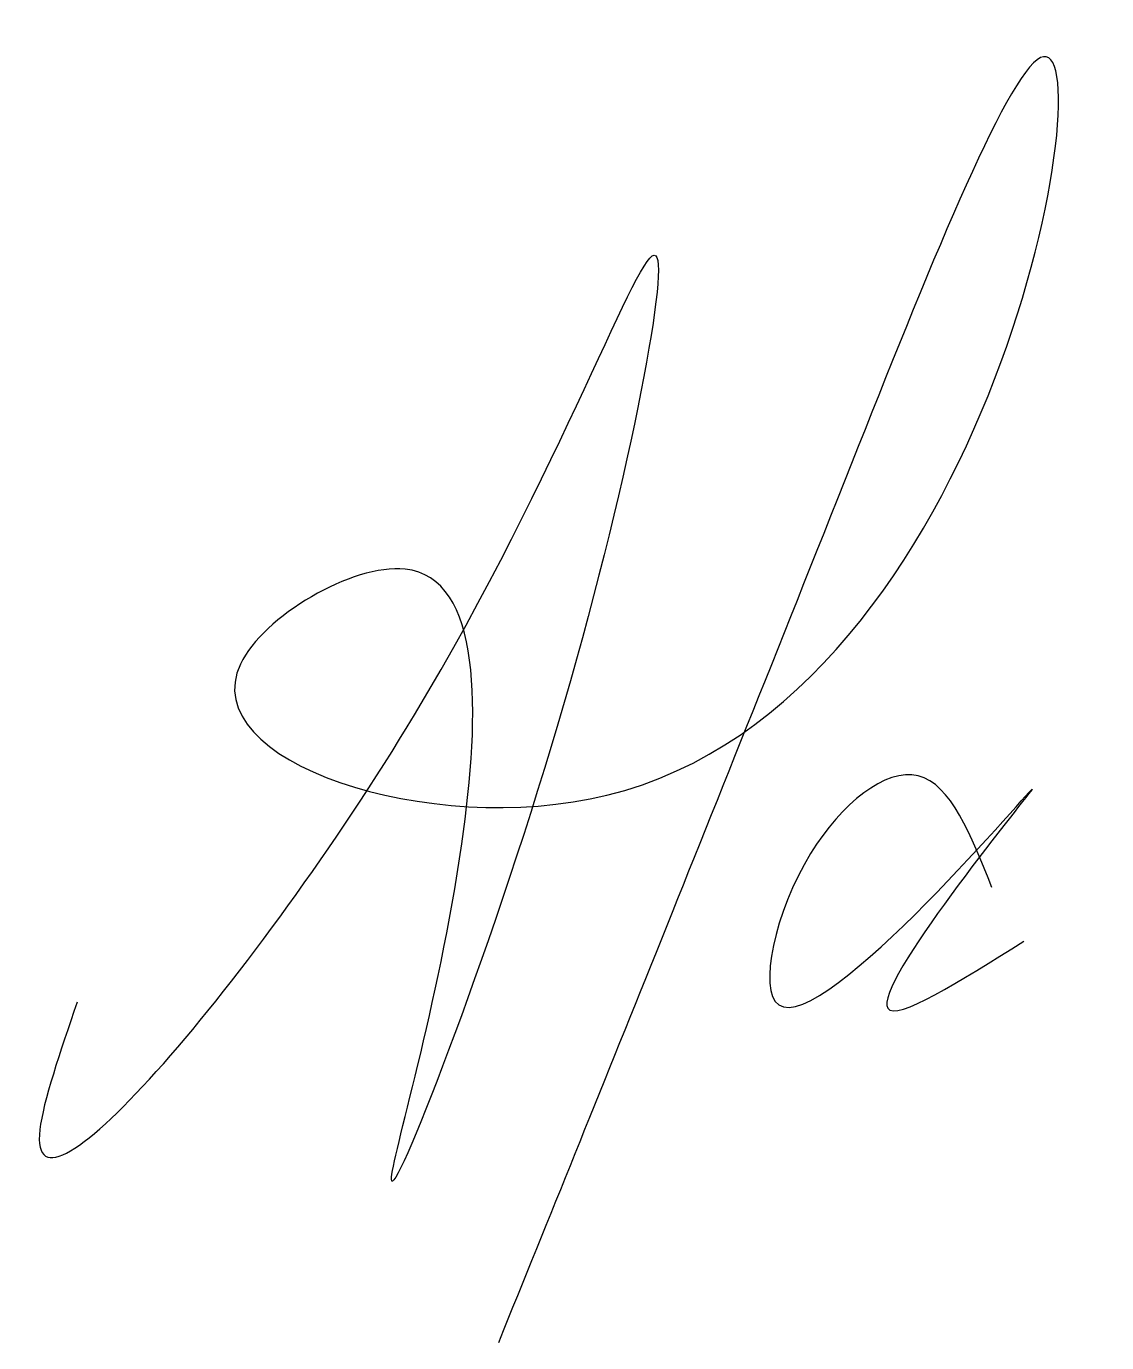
# Model space of a CAD drawing. Header units: millimetres. Extents: x 5.03 to 9.18, y 0.03 to 5.07.
import ezdxf

# ---------------------------------------------------------------- set-up
doc = ezdxf.new("R2010")
doc.units = ezdxf.units.MM
doc.layers.add('рамка', color=7, linetype='Continuous')

msp = doc.modelspace()

# ---------------------------------------------------------------- linework, layer by layer
at = {"layer": 'рамка', "color": 5, "lineweight": 30, "transparency": 33554687}
for points in [[(5.2294, 1.3357), (5.0863, 0.8471), (6.5224, 2.4369), (7.4473, 4.1959), (7.0717, 2.4002), (6.4338, 0.6564), (6.7037, 1.9421), (6.486, 2.9946), (5.8552, 2.6309), (7.2595, 2.1283), (8.9219, 4.955), (8.1974, 3.3998), (6.8442, 0.0304)], [(8.7353, 1.7752), (8.4528, 2.2025), (8.0405, 1.9049), (7.9183, 1.325), (8.888, 2.1491), (8.3362, 1.312), (8.8574, 1.5691)]]:
    msp.add_spline(points, degree=3, dxfattribs=at)

doc.saveas('drawing.dxf')
